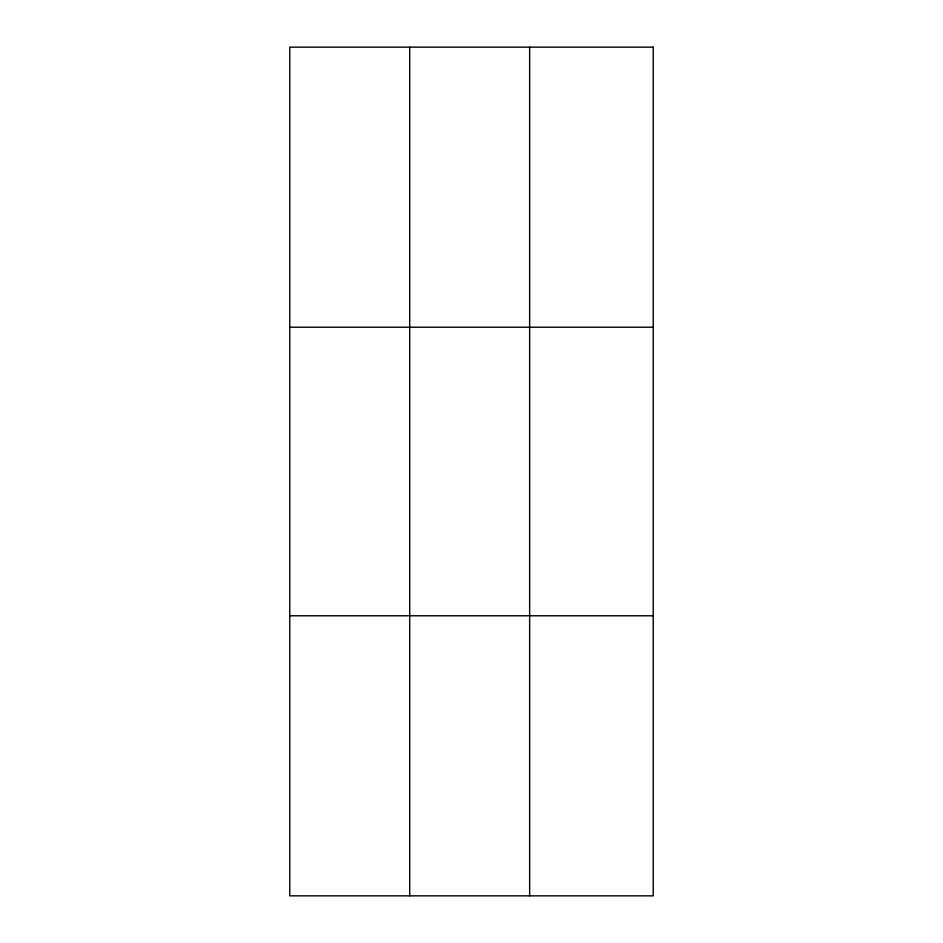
<?xml version="1.0" encoding="UTF-8"?>
<svg xmlns="http://www.w3.org/2000/svg" width="943" height="943" viewBox="0 0 943 943"><rect width="100%" height="100%" fill="white"/><g stroke="black" fill="none" stroke-linecap="round" stroke-linejoin="round"><path stroke-width="1.41" d="M409.71 47.15L409.71 895.85M529.648 47.15L529.648 895.85M289.772 327.221L653.228 327.221M289.772 615.779L653.228 615.779M653.228 47.15L653.228 895.85L289.772 895.85L289.772 47.15L653.228 47.15"/></g></svg>
